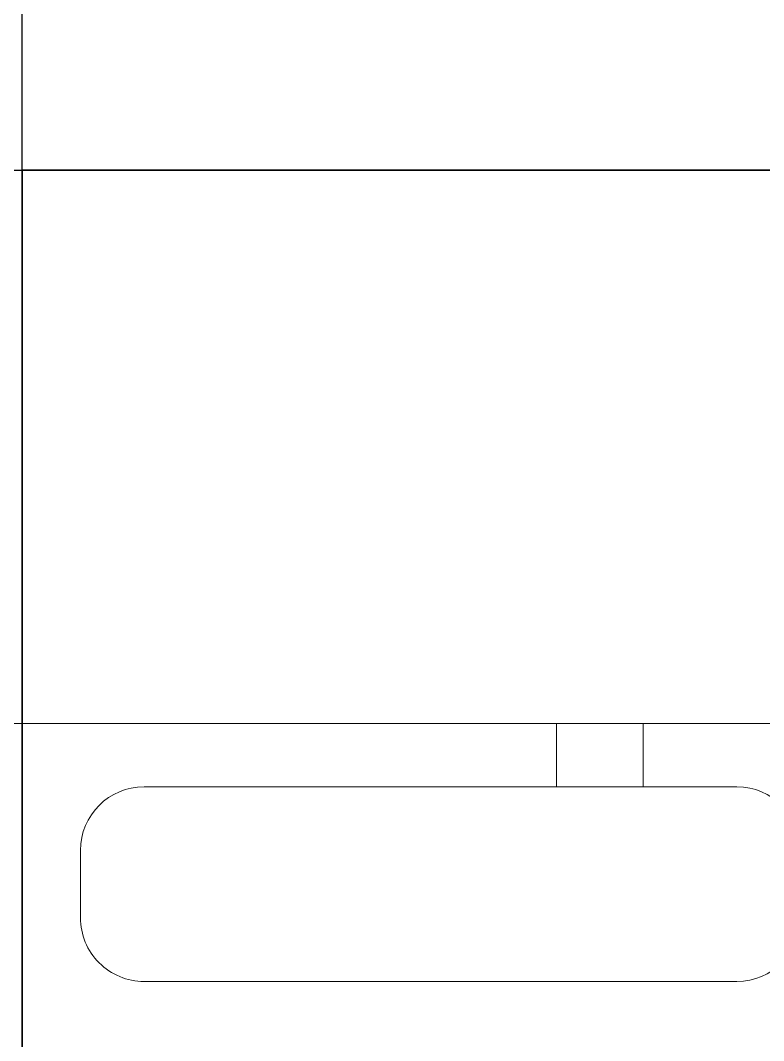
# Model space of a CAD drawing. Header units: inches. Extents: x -12418 to 57169, y -29325 to 19878.
# Drawn here: x 5999.4 to 6228.4, y -9268.3 to -8953.8 of the extents above; entities that cross this region are included whole.
import ezdxf
from ezdxf.enums import TextEntityAlignment as Align

# ---------------------------------------------------------------- set-up
doc = ezdxf.new("R2010")
doc.units = ezdxf.units.IN
doc.header["$LTSCALE"] = 25
doc.header["$MEASUREMENT"] = 0
doc.linetypes.add('DASHDOT', pattern=[25.4, 12.7, -6.35, 0, -6.35])
doc.layers.get('0').update_dxf_attribs({"color": 8})
doc.layers.add('00-Ground Floor$0$False Ceiling', color=251, linetype='Continuous')
for name, color, linetype, lineweight in [('00-Ground Floor$0$LOADING', 253, 'Continuous', 5), ('00-Ground Floor$0$NEW Wall', 166, 'Continuous', 5), ('E-LITE-CIRC-NUMB', 6, 'Continuous', 25), ('E-LITE-CLNG', 150, 'Continuous', 35), ('E-LITE-CLNG-CNDT', 6, 'DASHDOT', 35), ('E-LITE-CTRL', 6, 'Continuous', 25), ('E-LITE-IDEN', 6, 'Continuous', 25)]:
    doc.layers.add(name, color=color, linetype=linetype, lineweight=lineweight)
doc.styles.add('DC_Simplex', font='SIMPLEX.shx', dxfattribs={"width": 0.7})

# ---------------------------------------------------------------- blocks, each defined once
blk = doc.blocks.new('*X462')
at = {"color": 0}
for p, q in [((5, 3), (5, 3)), ((5, 3), (5, 3)), ((5, 3), (5, 3)), ((5, 3), (5, 3)), ((5, 3), (5, 3)), ((5, 3), (5, 3)), ((5, 3), (5, 3)), ((5, 3), (5, 3)), ((5, 3), (5, 3)), ((5, 3), (5, 3)), ((5, 3), (5, 3)), ((5, 3), (5, 3)), ((5, 3), (5, 3)), ((5, 3), (5, 3)), ((5, 3), (5, 3)), ((5, 3), (5, 3)), ((5, 3), (5, 3)), ((5, 3), (5, 3)), ((5, 3), (5, 3)), ((5, 3), (5, 3)), ((5, 3), (5, 3)), ((5, 3), (5, 3)), ((5, 3), (5, 3)), ((5, 3), (5, 3)), ((5, 3), (5, 3)), ((5, 3), (5, 3)), ((5, 3), (5, 3)), ((5, 3), (5, 3)), ((5, 3), (5, 3)), ((5, 3), (5, 3)), ((5, 3), (5, 3)), ((5, 3), (5, 3)), ((5, 3), (5, 3)), ((5, 3), (5, 3)), ((5, 3), (5, 3)), ((5, 3), (5, 3)), ((5, 3), (5, 3)), ((5, 3), (5, 3)), ((5, 3), (5, 3)), ((5, 3), (5, 3)), ((5, 3), (5, 3)), ((5, 3), (5, 3)), ((5, 3), (5, 3)), ((5, 3), (5, 3)), ((5, 3), (5, 3)), ((5, 3), (5, 3)), ((5, 3), (5, 3)), ((5, 3), (5, 3)), ((5, 3), (5, 3)), ((5, 3), (5, 3)), ((5, 3), (5, 3)), ((5, 3), (5, 3)), ((5, 3), (5, 3)), ((5, 3), (5, 3)), ((5, 3), (5, 3)), ((5, 3), (5, 3)), ((5, 3), (5, 3)), ((5, 3), (5, 3)), ((5, 3), (5, 3)), ((5, 3), (5, 3)), ((5, 3), (5, 3)), ((5, 3), (5, 3)), ((5, 3), (5, 3)), ((5, 3), (5, 3)), ((5, 3), (5, 3)), ((5, 3), (5, 3)), ((6, 3), (5, 3)), ((5, 3), (5, 3)), ((6, 3), (5, 3)), ((5, 3), (5, 3)), ((6, 3), (5, 3)), ((5, 3), (5, 3)), ((6, 3), (5, 3)), ((5, 3), (5, 3)), ((5, 3), (5, 3)), ((5, 3), (5, 3)), ((5, 3), (5, 3)), ((5, 3), (5, 3)), ((5, 3), (5, 3)), ((5, 3), (5, 3)), ((5, 3), (5, 3)), ((5, 3), (5, 3)), ((5, 3), (5, 3)), ((5, 3), (5, 3)), ((5, 3), (5, 3)), ((5, 3), (5, 3)), ((5, 3), (5, 3)), ((5, 3), (5, 3)), ((5, 3), (5, 3)), ((5, 3), (5, 3)), ((5, 3), (5, 3)), ((5, 3), (5, 3)), ((5, 3), (5, 3)), ((5, 3), (5, 3)), ((5, 3), (5, 3)), ((5, 3), (5, 3)), ((6, 3), (6, 3)), ((6, 3), (6, 3)), ((6, 3), (6, 3)), ((6, 3), (6, 3)), ((6, 3), (6, 3)), ((6, 3), (6, 3)), ((6, 3), (6, 3)), ((6, 3), (6, 3)), ((6, 3), (6, 3)), ((6, 3), (6, 3)), ((6, 3), (6, 3)), ((6, 3), (6, 3)), ((6, 3), (6, 3)), ((6, 3), (6, 3)), ((6, 3), (6, 3)), ((6, 3), (6, 3)), ((6, 3), (6, 3)), ((6, 3), (6, 3)), ((6, 3), (6, 3)), ((6, 3), (6, 3)), ((6, 3), (6, 3)), ((6, 3), (6, 3)), ((6, 3), (6, 3)), ((6, 3), (6, 3)), ((6, 3), (6, 3)), ((6, 3), (6, 3)), ((6, 3), (6, 3)), ((6, 3), (6, 3)), ((6, 3), (6, 3)), ((6, 3), (6, 3)), ((6, 3), (6, 3)), ((6, 3), (6, 3)), ((6, 3), (6, 3)), ((6, 3), (6, 3)), ((6, 3), (6, 3)), ((6, 3), (6, 3)), ((6, 3), (6, 3)), ((6, 3), (6, 3)), ((6, 3), (6, 3)), ((6, 3), (6, 3)), ((6, 3), (6, 3)), ((6, 3), (6, 3)), ((6, 3), (6, 3)), ((6, 3), (6, 3)), ((6, 3), (6, 3)), ((6, 3), (6, 3)), ((6, 3), (6, 3)), ((6, 3), (6, 3)), ((6, 3), (6, 3)), ((6, 3), (6, 3)), ((6, 3), (6, 3)), ((6, 3), (6, 3)), ((6, 3), (6, 3)), ((6, 3), (6, 3)), ((6, 3), (6, 3)), ((6, 3), (6, 3)), ((6, 3), (6, 3)), ((6, 3), (6, 3)), ((6, 3), (6, 3)), ((6, 3), (6, 3)), ((6, 3), (6, 3)), ((6, 3), (6, 3)), ((6, 3), (6, 3)), ((6, 3), (6, 3)), ((6, 3), (6, 3)), ((6, 3), (6, 3)), ((6, 3), (6, 3)), ((6, 3), (6, 3)), ((6, 3), (6, 3)), ((6, 3), (6, 3)), ((6, 3), (6, 3)), ((6, 3), (6, 3)), ((6, 3), (6, 3)), ((6, 3), (6, 3)), ((6, 3), (6, 3)), ((6, 3), (6, 3)), ((6, 3), (6, 3)), ((6, 3), (6, 3)), ((6, 3), (6, 3)), ((6, 3), (6, 3)), ((6, 3), (6, 3)), ((6, 3), (6, 3)), ((6, 3), (6, 3)), ((6, 3), (6, 3)), ((6, 3), (6, 3)), ((6, 3), (6, 3)), ((6, 3), (6, 3)), ((6, 3), (6, 3)), ((6, 3), (6, 3)), ((6, 3), (6, 3)), ((6, 3), (6, 3)), ((6, 3), (6, 3)), ((6, 3), (6, 3)), ((6, 3), (6, 3)), ((6, 3), (6, 3)), ((6, 3), (6, 3)), ((6, 3), (6, 3)), ((6, 3), (6, 3)), ((6, 3), (6, 3)), ((6, 3), (6, 3)), ((6, 3), (6, 3)), ((6, 3), (6, 3)), ((6, 3), (6, 3)), ((6, 3), (6, 3)), ((6, 3), (6, 3)), ((6, 3), (6, 3)), ((6, 3), (6, 3)), ((6, 3), (6, 3)), ((6, 3), (6, 3)), ((6, 3), (6, 3)), ((6, 3), (6, 3)), ((6, 3), (6, 3)), ((6, 3), (6, 3)), ((6, 3), (6, 3)), ((6, 3), (6, 3)), ((6, 3), (6, 3)), ((6, 3), (6, 3)), ((6, 3), (6, 3)), ((6, 3), (6, 3)), ((6, 3), (6, 3)), ((6, 3), (6, 3)), ((6, 3), (6, 3)), ((6, 3), (6, 3)), ((6, 3), (6, 3)), ((6, 3), (6, 3)), ((6, 3), (6, 3)), ((6, 3), (6, 3)), ((6, 3), (6, 3)), ((6, 3), (6, 3)), ((6, 3), (6, 3)), ((6, 3), (6, 3)), ((6, 3), (6, 3)), ((6, 3), (6, 3)), ((6, 3), (6, 3)), ((6, 3), (6, 3)), ((6, 3), (6, 3)), ((6, 3), (6, 3)), ((6, 3), (6, 3)), ((6, 3), (6, 3)), ((6, 3), (6, 3)), ((6, 3), (6, 3)), ((6, 3), (6, 3)), ((6, 3), (6, 3)), ((6, 3), (6, 3)), ((6, 3), (6, 3)), ((6, 3), (6, 3)), ((6, 3), (6, 3)), ((6, 3), (6, 3)), ((6, 3), (6, 3)), ((6, 3), (6, 3)), ((6, 3), (6, 3)), ((6, 3), (6, 3)), ((6, 3), (6, 3)), ((6, 3), (6, 3)), ((6, 3), (6, 3)), ((6, 3), (6, 3)), ((6, 3), (6, 3)), ((6, 3), (6, 3)), ((6, 3), (6, 3)), ((6, 3), (6, 3)), ((6, 3), (6, 3)), ((6, 3), (6, 3)), ((6, 3), (6, 3)), ((6, 3), (6, 3)), ((6, 3), (6, 3)), ((6, 3), (6, 3)), ((6, 3), (6, 3)), ((6, 3), (6, 3)), ((6, 3), (6, 3)), ((6, 3), (6, 3)), ((6, 3), (6, 3)), ((6, 3), (6, 3)), ((6, 3), (6, 3)), ((6, 3), (6, 3)), ((6, 3), (6, 3)), ((6, 3), (6, 3)), ((6, 3), (6, 3)), ((6, 3), (6, 3)), ((6, 3), (6, 3)), ((6, 3), (6, 3)), ((6, 3), (6, 3)), ((6, 3), (6, 3)), ((6, 3), (6, 3)), ((6, 3), (6, 3)), ((6, 3), (6, 3)), ((6, 3), (6, 3)), ((6, 3), (6, 3)), ((6, 3), (6, 3)), ((6, 3), (6, 3)), ((6, 3), (6, 3)), ((6, 3), (6, 3)), ((6, 3), (6, 3)), ((6, 3), (6, 3)), ((6, 3), (6, 3)), ((6, 3), (6, 3)), ((6, 3), (6, 3)), ((6, 3), (6, 3)), ((6, 3), (6, 3)), ((6, 3), (6, 3)), ((6, 3), (6, 3)), ((6, 3), (6, 3)), ((6, 3), (6, 3)), ((6, 3), (6, 3)), ((6, 3), (6, 3)), ((6, 3), (5, 3)), ((6, 3), (5, 3)), ((6, 3), (5, 3)), ((6, 3), (5, 3)), ((6, 3), (5, 3)), ((6, 3), (6, 3)), ((6, 3), (6, 3)), ((6, 3), (6, 3)), ((6, 3), (6, 3)), ((6, 3), (6, 3)), ((6, 3), (6, 3)), ((6, 3), (6, 3)), ((6, 3), (6, 3)), ((6, 3), (6, 3)), ((6, 3), (6, 3)), ((6, 3), (6, 3)), ((6, 3), (6, 3)), ((6, 3), (6, 3)), ((6, 3), (6, 3)), ((6, 3), (6, 3)), ((6, 3), (6, 3)), ((6, 3), (6, 3)), ((6, 3), (6, 3)), ((6, 3), (6, 3)), ((6, 3), (6, 3)), ((6, 3), (6, 3)), ((6, 3), (6, 3)), ((6, 3), (6, 3)), ((6, 3), (6, 3)), ((6, 3), (6, 3)), ((6, 3), (6, 3)), ((6, 3), (6, 3)), ((6, 3), (6, 3)), ((6, 3), (6, 3)), ((6, 3), (6, 3)), ((6, 3), (6, 3)), ((6, 3), (6, 3)), ((6, 3), (6, 3)), ((6, 3), (6, 3)), ((6, 3), (6, 3)), ((6, 3), (6, 3)), ((6, 3), (6, 3)), ((6, 3), (6, 3)), ((6, 3), (6, 3)), ((6, 3), (6, 3)), ((6, 3), (6, 3)), ((6, 3), (6, 3)), ((6, 3), (6, 3)), ((6, 3), (6, 3)), ((6, 3), (6, 3)), ((6, 3), (6, 3)), ((6, 3), (6, 3)), ((6, 3), (6, 3)), ((6, 3), (6, 3)), ((6, 3), (6, 3)), ((6, 3), (6, 3)), ((6, 3), (6, 3)), ((6, 3), (6, 3)), ((6, 3), (6, 3)), ((6, 3), (6, 3)), ((6, 3), (6, 3)), ((6, 3), (6, 3)), ((6, 3), (6, 3)), ((6, 3), (6, 3)), ((6, 3), (6, 3)), ((6, 3), (6, 3)), ((6, 3), (6, 3)), ((6, 3), (6, 3)), ((6, 3), (6, 3)), ((6, 3), (6, 3)), ((6, 3), (6, 3)), ((6, 3), (6, 3)), ((6, 3), (6, 3)), ((6, 3), (6, 3)), ((6, 3), (6, 3)), ((6, 3), (6, 3)), ((6, 3), (6, 3)), ((6, 3), (6, 3)), ((6, 3), (6, 3)), ((6, 3), (6, 3)), ((6, 3), (6, 3)), ((6, 3), (6, 3)), ((6, 3), (6, 3)), ((6, 3), (6, 3)), ((6, 3), (6, 3)), ((6, 3), (6, 3)), ((6, 3), (6, 3)), ((6, 3), (6, 3)), ((6, 3), (6, 3)), ((6, 3), (6, 3)), ((6, 3), (6, 3)), ((6, 3), (6, 3)), ((6, 3), (6, 3)), ((6, 3), (6, 3)), ((6, 3), (6, 3)), ((6, 3), (6, 3)), ((6, 3), (6, 3)), ((6, 3), (6, 3)), ((6, 3), (6, 3)), ((6, 3), (6, 3)), ((6, 3), (6, 3)), ((6, 3), (6, 3)), ((6, 3), (6, 3)), ((6, 3), (6, 3)), ((6, 3), (6, 3)), ((6, 3), (6, 3)), ((6, 3), (6, 3)), ((6, 3), (6, 3)), ((6, 3), (6, 3)), ((6, 3), (6, 3)), ((6, 3), (6, 3)), ((6, 3), (6, 3)), ((6, 3), (6, 3)), ((6, 3), (6, 3)), ((6, 3), (6, 3)), ((6, 3), (6, 3)), ((6, 3), (6, 3)), ((6, 3), (6, 3)), ((6, 3), (6, 3)), ((6, 3), (6, 3)), ((6, 3), (6, 3)), ((6, 3), (6, 3)), ((6, 3), (6, 3)), ((6, 3), (6, 3)), ((6, 3), (6, 3)), ((6, 3), (6, 3)), ((6, 3), (6, 3)), ((6, 3), (6, 3)), ((6, 3), (6, 3)), ((6, 3), (6, 3)), ((6, 3), (6, 3)), ((6, 3), (6, 3)), ((6, 3), (6, 3)), ((6, 3), (6, 3)), ((6, 3), (6, 3)), ((6, 3), (6, 3)), ((6, 3), (6, 3)), ((6, 3), (6, 3)), ((6, 3), (6, 3)), ((6, 3), (6, 3)), ((6, 3), (6, 3)), ((6, 3), (6, 3)), ((6, 3), (6, 3)), ((6, 3), (6, 3)), ((6, 3), (6, 3)), ((6, 3), (6, 3)), ((6, 3), (6, 3)), ((6, 3), (6, 3)), ((6, 3), (6, 3)), ((6, 3), (6, 3)), ((6, 3), (6, 3)), ((6, 3), (6, 3)), ((6, 3), (6, 3)), ((6, 3), (6, 3)), ((6, 3), (6, 3)), ((6, 3), (6, 3)), ((6, 3), (6, 3)), ((6, 3), (6, 3)), ((6, 3), (6, 3)), ((6, 3), (6, 3)), ((6, 3), (6, 3)), ((6, 3), (6, 3)), ((6, 3), (6, 3)), ((6, 3), (6, 3)), ((6, 3), (6, 3)), ((6, 3), (6, 3)), ((6, 3), (6, 3)), ((6, 3), (6, 3)), ((6, 3), (6, 3)), ((6, 3), (6, 3)), ((6, 3), (6, 3)), ((6, 3), (6, 3)), ((6, 3), (6, 3)), ((6, 3), (6, 3)), ((6, 3), (6, 3)), ((6, 3), (6, 3)), ((6, 3), (6, 3)), ((6, 3), (6, 3)), ((6, 3), (6, 3)), ((6, 3), (6, 3)), ((6, 3), (6, 3)), ((6, 3), (6, 3)), ((6, 3), (6, 3)), ((6, 3), (6, 3)), ((6, 3), (6, 3)), ((6, 3), (6, 3)), ((6, 3), (6, 3)), ((6, 3), (6, 3)), ((6, 3), (6, 3)), ((6, 3), (6, 3)), ((6, 3), (6, 3)), ((6, 3), (6, 3)), ((6, 3), (6, 3)), ((6, 3), (6, 3)), ((6, 3), (6, 3)), ((6, 3), (6, 3)), ((6, 3), (6, 3)), ((6, 3), (6, 3)), ((6, 3), (6, 3)), ((6, 3), (6, 3)), ((6, 3), (6, 3)), ((6, 3), (6, 3)), ((6, 3), (6, 3)), ((6, 3), (6, 3)), ((6, 3), (6, 3)), ((6, 3), (6, 3)), ((6, 3), (6, 3)), ((6, 3), (6, 3)), ((6, 3), (6, 3)), ((6, 3), (6, 3)), ((6, 3), (6, 3)), ((6, 3), (6, 3)), ((6, 3), (6, 3)), ((6, 3), (6, 3)), ((6, 3), (6, 3)), ((6, 3), (6, 3)), ((6, 3), (6, 3)), ((6, 3), (6, 3)), ((6, 3), (6, 3)), ((6, 3), (6, 3)), ((6, 3), (6, 3)), ((6, 3), (6, 3)), ((6, 3), (6, 3)), ((6, 3), (6, 3)), ((6, 3), (6, 3)), ((6, 3), (6, 3)), ((6, 3), (6, 3)), ((6, 3), (6, 3)), ((6, 3), (6, 3)), ((6, 3), (6, 3)), ((6, 3), (6, 3)), ((6, 3), (6, 3)), ((6, 3), (6, 3)), ((6, 3), (6, 3)), ((6, 3), (6, 3)), ((6, 3), (6, 3)), ((6, 3), (6, 3)), ((6, 3), (6, 3)), ((6, 3), (6, 3)), ((6, 3), (6, 3)), ((6, 3), (6, 3)), ((6, 3), (6, 3)), ((6, 3), (6, 3)), ((6, 3), (6, 3)), ((6, 3), (6, 3)), ((6, 3), (6, 3)), ((6, 3), (6, 3)), ((6, 3), (6, 3)), ((6, 3), (6, 3)), ((6, 3), (6, 3)), ((6, 3), (6, 3)), ((6, 3), (6, 3)), ((6, 3), (6, 3)), ((6, 3), (6, 3)), ((6, 3), (6, 3)), ((6, 3), (6, 3)), ((6, 3), (6, 3)), ((6, 3), (6, 3)), ((6, 3), (6, 3)), ((6, 3), (6, 3)), ((6, 3), (6, 3)), ((6, 3), (6, 3)), ((6, 3), (6, 3)), ((6, 3), (6, 3)), ((6, 3), (6, 3)), ((6, 3), (6, 3)), ((6, 3), (6, 3)), ((6, 3), (6, 3)), ((6, 3), (6, 3)), ((6, 3), (6, 3)), ((6, 3), (6, 3)), ((6, 3), (6, 3)), ((6, 3), (6, 3)), ((6, 3), (6, 3)), ((6, 3), (6, 3)), ((6, 3), (6, 3)), ((6, 3), (6, 3)), ((6, 3), (6, 3)), ((6, 3), (6, 3)), ((6, 3), (6, 3)), ((6, 3), (6, 3)), ((6, 3), (6, 3)), ((6, 3), (6, 3)), ((6, 3), (6, 3)), ((6, 3), (6, 3)), ((6, 3), (6, 3)), ((6, 3), (6, 3)), ((6, 3), (6, 3)), ((6, 3), (6, 3)), ((6, 3), (6, 3)), ((6, 3), (6, 3)), ((6, 3), (6, 3)), ((6, 3), (6, 3)), ((6, 3), (6, 3)), ((6, 3), (6, 3)), ((6, 3), (6, 3)), ((6, 3), (6, 3)), ((6, 3), (6, 3)), ((6, 3), (6, 3)), ((6, 3), (6, 3)), ((6, 3), (6, 3)), ((6, 3), (6, 3)), ((6, 3), (6, 3)), ((6, 3), (6, 3)), ((6, 3), (6, 3)), ((6, 3), (6, 3)), ((6, 3), (6, 3)), ((6, 3), (6, 3)), ((6, 3), (6, 3)), ((6, 3), (6, 3)), ((6, 3), (6, 3)), ((6, 3), (6, 3)), ((6, 3), (6, 3)), ((6, 3), (6, 3)), ((6, 3), (6, 3)), ((6, 3), (6, 3)), ((6, 3), (6, 3)), ((6, 3), (6, 3)), ((6, 3), (6, 3)), ((6, 3), (6, 3)), ((6, 3), (6, 3)), ((6, 3), (6, 3))]:
    blk.add_line(p, q, dxfattribs=at)
blk = doc.blocks.new('*X463')
at = {"color": 0}
for p, q in [((13, 1), (13, 1)), ((13, 1), (13, 1)), ((13, 1), (13, 1)), ((13, 1), (13, 1)), ((13, 1), (13, 1)), ((13, 1), (13, 1)), ((13, 1), (13, 1)), ((13, 1), (13, 1)), ((13, 1), (13, 1)), ((13, 1), (13, 1)), ((13, 1), (13, 1)), ((13, 1), (13, 1)), ((13, 1), (13, 1)), ((13, 1), (13, 1)), ((13, 1), (13, 1)), ((13, 1), (14, 1)), ((13, 1), (14, 1)), ((13, 1), (14, 1)), ((13, 1), (13, 1)), ((13, 1), (13, 1)), ((13, 1), (13, 1)), ((13, 1), (13, 1)), ((13, 1), (13, 1)), ((13, 1), (13, 1)), ((13, 1), (13, 1)), ((13, 1), (13, 1)), ((13, 1), (13, 1)), ((13, 1), (13, 1)), ((13, 1), (13, 1)), ((13, 1), (13, 1)), ((13, 1), (13, 1)), ((13, 1), (13, 1)), ((13, 1), (13, 1)), ((13, 1), (13, 1)), ((13, 1), (13, 1)), ((13, 1), (13, 1)), ((13, 1), (13, 1)), ((13, 1), (13, 1)), ((13, 1), (13, 1)), ((13, 1), (13, 1)), ((13, 1), (13, 1)), ((13, 1), (13, 1)), ((13, 1), (13, 1)), ((13, 1), (13, 1)), ((13, 1), (13, 1)), ((13, 1), (13, 1)), ((13, 1), (13, 1)), ((13, 1), (13, 1)), ((13, 1), (13, 1)), ((13, 1), (13, 1)), ((13, 1), (13, 1)), ((13, 1), (13, 1)), ((13, 1), (13, 1)), ((13, 1), (13, 1)), ((13, 1), (13, 1)), ((13, 1), (13, 1)), ((13, 1), (13, 1)), ((13, 1), (13, 1)), ((13, 1), (13, 1)), ((13, 1), (13, 1)), ((13, 1), (13, 1)), ((13, 1), (13, 1)), ((13, 1), (13, 1)), ((13, 1), (13, 1)), ((13, 1), (13, 1)), ((13, 1), (13, 1)), ((13, 1), (13, 1)), ((13, 1), (13, 1)), ((13, 1), (13, 1)), ((13, 1), (13, 1)), ((13, 1), (13, 1)), ((13, 1), (13, 1)), ((13, 1), (13, 1)), ((13, 1), (13, 1)), ((13, 1), (13, 1)), ((13, 1), (13, 1)), ((13, 1), (13, 1)), ((13, 1), (13, 1)), ((13, 1), (13, 1)), ((13, 1), (13, 1)), ((13, 1), (13, 1)), ((13, 1), (13, 1)), ((13, 1), (13, 1)), ((13, 1), (13, 1)), ((13, 1), (13, 1)), ((13, 1), (13, 1)), ((13, 1), (13, 1)), ((13, 1), (13, 1)), ((13, 1), (13, 1)), ((13, 1), (13, 1)), ((13, 1), (13, 1)), ((13, 1), (13, 1)), ((13, 1), (13, 1)), ((13, 1), (13, 1)), ((13, 1), (13, 1)), ((13, 1), (13, 1)), ((13, 1), (13, 1)), ((13, 1), (13, 1)), ((13, 1), (13, 1)), ((13, 1), (13, 1)), ((13, 1), (13, 1)), ((13, 1), (13, 1)), ((13, 1), (13, 1)), ((13, 1), (13, 1)), ((13, 1), (13, 1)), ((13, 1), (13, 1)), ((13, 1), (13, 1)), ((13, 1), (13, 1)), ((13, 1), (13, 1)), ((13, 1), (13, 1)), ((13, 1), (13, 1)), ((13, 1), (13, 1)), ((13, 1), (13, 1)), ((13, 1), (13, 1)), ((13, 1), (13, 1)), ((13, 1), (13, 1)), ((13, 1), (13, 1)), ((13, 1), (13, 1)), ((13, 1), (13, 1)), ((13, 1), (13, 1)), ((13, 1), (13, 1)), ((13, 1), (13, 1)), ((13, 1), (13, 1)), ((13, 1), (14, 1)), ((13, 0), (13, 0)), ((13, 0), (13, 0)), ((13, 0), (13, 0)), ((13, 0), (13, 0)), ((13, 0), (13, 0)), ((13, 0), (13, 0)), ((13, 0), (13, 0)), ((13, 0), (13, 0)), ((13, 0), (13, 0)), ((13, 0), (13, 0)), ((13, 0), (13, 0)), ((13, 0), (13, 0)), ((13, 0), (13, 0)), ((13, 0), (13, 0)), ((13, 0), (13, 0)), ((13, 0), (13, 0)), ((13, 0), (13, 0)), ((13, 0), (13, 0)), ((13, 0), (13, 0)), ((13, 0), (13, 0)), ((13, 0), (13, 0)), ((13, 0), (13, 0)), ((13, 0), (13, 0)), ((13, 0), (13, 0)), ((13, 0), (13, 0)), ((13, 0), (13, 0)), ((13, 0), (13, 0)), ((13, 0), (13, 0)), ((13, 0), (13, 0)), ((13, 0), (13, 0)), ((13, 0), (13, 0)), ((13, 0), (13, 0)), ((13, 0), (13, 0)), ((13, 0), (13, 0)), ((13, 0), (13, 0)), ((13, 0), (13, 0)), ((13, 0), (13, 0)), ((13, 0), (13, 0)), ((13, 0), (13, 0)), ((13, 0), (13, 0)), ((13, 0), (13, 0)), ((13, 0), (13, 0)), ((13, 0), (13, 0)), ((13, 0), (13, 0)), ((13, 0), (13, 0)), ((13, 0), (13, 0)), ((13, 0), (13, 0)), ((13, 0), (13, 0)), ((13, 0), (14, 0)), ((13, 0), (14, 0)), ((13, 0), (13, 0)), ((13, 0), (14, 0)), ((14, 1), (14, 1)), ((14, 1), (14, 1)), ((14, 1), (14, 1)), ((14, 1), (14, 1)), ((14, 1), (14, 1)), ((14, 1), (14, 1)), ((14, 1), (14, 1)), ((14, 1), (14, 1)), ((14, 1), (14, 1)), ((14, 1), (14, 1)), ((14, 1), (14, 1)), ((14, 1), (14, 1)), ((14, 1), (14, 1)), ((14, 1), (14, 1)), ((14, 1), (14, 1)), ((14, 1), (14, 1)), ((14, 1), (14, 1)), ((14, 1), (14, 1)), ((14, 1), (14, 1)), ((14, 1), (14, 1)), ((14, 1), (14, 1)), ((14, 1), (14, 1)), ((14, 1), (14, 1)), ((14, 1), (14, 1)), ((14, 1), (14, 1)), ((14, 1), (14, 1)), ((14, 1), (14, 1)), ((14, 1), (14, 1)), ((14, 1), (14, 1)), ((14, 1), (14, 1)), ((14, 1), (14, 1)), ((14, 1), (14, 1)), ((14, 1), (14, 1)), ((14, 1), (14, 1)), ((14, 1), (14, 1)), ((14, 1), (14, 1)), ((14, 1), (14, 1)), ((14, 1), (14, 1)), ((14, 1), (14, 1)), ((14, 1), (14, 1)), ((14, 1), (14, 1)), ((14, 1), (14, 1)), ((14, 1), (14, 1)), ((14, 1), (14, 1)), ((14, 1), (14, 1)), ((14, 1), (14, 1)), ((14, 1), (14, 1)), ((14, 1), (14, 1)), ((14, 1), (14, 1)), ((14, 1), (14, 1)), ((14, 1), (14, 1)), ((14, 1), (14, 1)), ((14, 1), (14, 1)), ((14, 1), (14, 1)), ((14, 1), (14, 1)), ((14, 1), (14, 1)), ((14, 1), (14, 1)), ((14, 1), (14, 1)), ((14, 1), (14, 1)), ((14, 1), (14, 1)), ((14, 1), (14, 1)), ((14, 1), (14, 1)), ((14, 1), (14, 1)), ((14, 1), (14, 1)), ((14, 1), (14, 1)), ((14, 1), (14, 1)), ((14, 1), (14, 1)), ((14, 1), (14, 1)), ((14, 1), (14, 1)), ((14, 1), (14, 1)), ((14, 1), (14, 1)), ((14, 1), (14, 1)), ((14, 1), (14, 1)), ((14, 1), (14, 1)), ((14, 1), (14, 1)), ((14, 1), (14, 1)), ((14, 1), (14, 1)), ((14, 1), (14, 1)), ((14, 1), (14, 1)), ((14, 1), (14, 1)), ((14, 1), (14, 1)), ((14, 1), (14, 1)), ((14, 1), (14, 1)), ((14, 1), (14, 1)), ((14, 1), (14, 1)), ((14, 1), (14, 1)), ((14, 1), (14, 1)), ((14, 1), (14, 1)), ((14, 1), (14, 1)), ((14, 1), (14, 1)), ((14, 1), (14, 1)), ((14, 1), (14, 1)), ((14, 1), (14, 1)), ((14, 1), (14, 1)), ((14, 0), (14, 0)), ((14, 0), (14, 0)), ((14, 0), (14, 0)), ((14, 0), (14, 0)), ((14, 0), (14, 0)), ((14, 0), (14, 0)), ((14, 0), (14, 0)), ((14, 0), (14, 0)), ((14, 0), (14, 0)), ((14, 0), (14, 0)), ((14, 0), (14, 0)), ((14, 0), (14, 0)), ((14, 0), (14, 0)), ((14, 0), (14, 0)), ((14, 0), (14, 0)), ((14, 0), (14, 0)), ((14, 0), (14, 0)), ((14, 0), (14, 0)), ((14, 0), (14, 0)), ((14, 0), (14, 0)), ((14, 0), (14, 0)), ((14, 0), (14, 0)), ((14, 0), (14, 0)), ((14, 0), (14, 0)), ((14, 0), (14, 0)), ((14, 0), (14, 0)), ((14, 0), (14, 0)), ((14, 0), (14, 0)), ((14, 0), (14, 0)), ((14, 0), (14, 0)), ((14, 0), (14, 0)), ((14, 0), (14, 0)), ((14, 0), (14, 0)), ((14, 0), (14, 0)), ((14, 0), (14, 0)), ((14, 0), (14, 0)), ((14, 0), (14, 0)), ((14, 0), (14, 0)), ((14, 0), (14, 0)), ((14, 0), (14, 0)), ((14, 0), (14, 0)), ((14, 0), (14, 0)), ((14, 0), (14, 0)), ((14, 0), (14, 0)), ((14, 0), (14, 0)), ((14, 0), (14, 0)), ((14, 0), (14, 0)), ((14, 0), (14, 0)), ((13, 0), (13, 0)), ((13, 0), (14, 0)), ((13, 0), (13, 0)), ((13, 0), (14, 0)), ((13, 0), (13, 0)), ((13, 0), (14, 0)), ((13, 0), (13, 0)), ((13, 0), (13, 0)), ((13, 0), (13, 0)), ((13, 0), (13, 0)), ((13, 0), (14, 0)), ((13, 0), (13, 0)), ((13, 0), (14, 0)), ((13, 0), (13, 0)), ((13, 0), (14, 0)), ((13, 0), (13, 0)), ((13, 0), (14, 0)), ((13, 0), (13, 0)), ((13, 0), (14, 0)), ((13, 0), (13, 0)), ((13, 0), (14, 0)), ((13, 0), (13, 0)), ((13, 0), (14, 0)), ((13, 0), (13, 0)), ((13, 0), (13, 0)), ((13, 0), (13, 0)), ((13, 0), (14, 0)), ((13, 0), (13, 0)), ((13, 0), (14, 0)), ((13, 0), (13, 0)), ((13, 0), (14, 0)), ((13, 0), (13, 0)), ((13, 0), (14, 0)), ((13, 0), (13, 0)), ((13, 0), (13, 0)), ((13, 0), (13, 0)), ((13, 0), (13, 0)), ((13, 0), (13, 0)), ((13, 0), (13, 0)), ((13, 0), (13, 0)), ((13, 0), (13, 0)), ((13, 0), (13, 0)), ((13, 0), (13, 0)), ((13, 0), (13, 0)), ((13, 0), (13, 0)), ((13, 0), (13, 0)), ((13, 0), (13, 0)), ((13, 0), (13, 0)), ((13, 0), (13, 0)), ((13, 0), (13, 0)), ((13, 0), (13, 0)), ((13, 0), (13, 0)), ((13, 0), (13, 0)), ((13, 0), (13, 0)), ((13, 0), (13, 0)), ((13, 0), (13, 0)), ((13, 0), (13, 0)), ((13, 0), (13, 0)), ((13, 0), (13, 0)), ((13, 0), (13, 0)), ((13, 0), (13, 0)), ((13, 0), (13, 0)), ((13, 0), (13, 0)), ((13, 0), (13, 0)), ((13, -1), (13, -1)), ((13, -1), (13, -1)), ((13, -1), (13, -1)), ((13, -1), (13, -1)), ((13, -1), (13, -1)), ((13, -1), (14, -1)), ((13, -1), (13, -1)), ((14, 0), (14, 0)), ((14, 0), (14, 0)), ((14, 0), (14, 0)), ((14, 0), (14, 0)), ((14, 0), (14, 0)), ((14, 0), (14, 0)), ((14, 0), (14, 0)), ((14, 0), (14, 0)), ((14, 0), (14, 0)), ((14, 0), (14, 0)), ((14, 0), (14, 0)), ((14, 0), (14, 0)), ((14, 0), (14, 0)), ((14, 0), (14, 0)), ((14, 0), (14, 0)), ((13, 0), (14, 0)), ((14, 0), (14, 0)), ((14, 0), (14, 0)), ((14, 0), (14, 0)), ((14, 0), (14, 0)), ((14, 0), (14, 0)), ((14, 0), (14, 0)), ((14, 0), (14, 0)), ((14, 0), (14, 0)), ((14, 0), (14, 0)), ((14, 0), (14, 0)), ((14, 0), (14, 0)), ((14, 0), (14, 0)), ((14, 0), (14, 0)), ((14, 0), (14, 0)), ((14, 0), (14, 0)), ((14, 0), (14, 0)), ((14, 0), (14, 0)), ((14, 0), (14, 0)), ((14, 0), (14, 0)), ((14, 0), (14, 0)), ((14, 0), (14, 0)), ((14, 0), (14, 0)), ((14, 0), (14, 0)), ((14, 0), (14, 0)), ((14, 0), (14, 0)), ((14, 0), (14, 0)), ((14, 0), (14, 0)), ((14, 0), (14, 0)), ((14, 0), (14, 0)), ((14, 0), (14, 0)), ((14, 0), (14, 0)), ((14, 0), (14, 0)), ((14, 0), (14, 0)), ((14, 0), (14, 0)), ((14, -1), (14, -1)), ((14, -1), (14, -1)), ((14, -1), (14, -1)), ((14, -1), (14, -1)), ((14, -1), (14, -1))]:
    blk.add_line(p, q, dxfattribs=at)
blk = doc.blocks.new('00-Ground Floor$0$GF21018-P')
at = {"color": 0}
for p, q in [((0.22049, 0.47563), (0.22049, 0.0675)), ((0.24001, 0.32259), (0.24001, 0.14)), ((0.30001, 0.32259), (0.30001, 0.14)), ((0.22049, 0.29372), (0.24001, 0.29372)), ((0.22049, 0.26708), (0.24001, 0.26708)), ((0.25963, 0.12039), (0.2804, 0.12039))]:
    blk.add_line(p, q, dxfattribs=at)
for points in [[(0.24001, 0.29372), (0.24001, 0.29372), (0.24001, 0.29372), (0.24001, 0.29372), (0.24001, 0.29372), (0.24001, 0.29372), (0.24001, 0.29372), (0.24001, 0.29372), (0.24001, 0.29372), (0.24001, 0.29372), (0.24001, 0.29372), (0.24001, 0.29372), (0.24001, 0.29372), (0.24001, 0.29372), (0.24001, 0.29372), (0.24001, 0.29372), (0.24001, 0.29372), (0.24001, 0.29372), (0.24001, 0.29372), (0.24001, 0.29372), (0.24001, 0.29372), (0.24001, 0.29372), (0.24001, 0.29372), (0.24001, 0.29372), (0.24001, 0.29372), (0.24001, 0.29372), (0.24001, 0.29372), (0.24001, 0.29372), (0.24001, 0.29372), (0.24001, 0.29372), (0.24001, 0.29372), (0.24001, 0.29372), (0.24001, 0.29372), (0.24001, 0.29372), (0.24001, 0.29372), (0.24001, 0.29372), (0.24001, 0.29372), (0.24001, 0.29372), (0.24001, 0.29372), (0.24001, 0.29372), (0.24001, 0.29372), (0.24001, 0.29372), (0.24001, 0.29372), (0.24001, 0.29372), (0.24001, 0.29372), (0.24001, 0.29372), (0.24001, 0.29372), (0.24001, 0.29372), (0.24001, 0.29372), (0.24001, 0.29372), (0.24001, 0.29372), (0.24001, 0.29372), (0.24001, 0.29372), (0.24001, 0.29372), (0.24001, 0.29372), (0.24001, 0.29372), (0.24001, 0.29372), (0.24001, 0.29372), (0.24001, 0.29372), (0.24001, 0.29372), (0.24001, 0.29372), (0.24001, 0.29372), (0.24001, 0.29372), (0.24001, 0.29372), (0.24001, 0.29372), (0.24001, 0.29372), (0.24001, 0.29372), (0.24001, 0.29372), (0.24001, 0.29372), (0.24001, 0.29372), (0.24001, 0.29372), (0.24001, 0.29372), (0.24001, 0.29372), (0.24001, 0.29372), (0.24001, 0.29372), (0.24001, 0.29372), (0.24001, 0.29372), (0.24001, 0.29372), (0.24001, 0.29372), (0.24001, 0.29372), (0.24001, 0.29372), (0.24001, 0.29372), (0.24001, 0.29372), (0.24001, 0.29372), (0.24001, 0.29372), (0.24001, 0.29372), (0.24001, 0.29372), (0.24001, 0.29372), (0.24001, 0.29372), (0.24001, 0.29372), (0.24001, 0.29372), (0.24001, 0.29372), (0.24001, 0.29372), (0.24001, 0.29372), (0.24001, 0.29372), (0.24001, 0.29372), (0.24001, 0.29372), (0.24001, 0.29372), (0.24001, 0.29372), (0.24001, 0.29372), (0.24001, 0.29372), (0.24001, 0.29372), (0.24001, 0.29372), (0.24001, 0.29372), (0.24001, 0.29372), (0.24001, 0.29372), (0.24001, 0.29372), (0.24001, 0.29372), (0.24001, 0.29372), (0.24001, 0.29372), (0.24001, 0.29372), (0.24001, 0.29372), (0.24001, 0.29372), (0.24001, 0.29372), (0.24001, 0.29372), (0.24001, 0.29372), (0.24001, 0.29372), (0.24001, 0.29372), (0.24001, 0.29372), (0.24001, 0.29372), (0.24001, 0.29372), (0.24001, 0.29372), (0.24001, 0.29372), (0.24001, 0.29372), (0.24001, 0.29372), (0.24001, 0.29372), (0.24001, 0.29372), (0.24001, 0.29372), (0.24001, 0.29372), (0.24001, 0.29372), (0.24001, 0.29372), (0.24001, 0.29372), (0.24001, 0.29372), (0.24001, 0.29372), (0.24001, 0.29372), (0.24001, 0.29372), (0.24001, 0.29372), (0.24001, 0.29372), (0.24001, 0.29372), (0.24001, 0.29372), (0.24001, 0.29372), (0.24001, 0.29372), (0.24001, 0.29372), (0.24001, 0.29372), (0.24001, 0.29372), (0.24001, 0.29372), (0.24001, 0.29372), (0.24001, 0.29372), (0.24001, 0.29372), (0.24001, 0.29372), (0.24001, 0.29372), (0.24001, 0.29372), (0.24001, 0.29372), (0.24001, 0.29372), (0.24001, 0.29372), (0.24001, 0.29372), (0.24001, 0.29372), (0.24001, 0.29372), (0.24001, 0.29372), (0.24001, 0.29372), (0.24001, 0.29372), (0.24001, 0.29372), (0.24001, 0.29372), (0.24001, 0.29372), (0.24001, 0.29372), (0.24001, 0.29372), (0.24001, 0.29372), (0.24001, 0.29372), (0.24001, 0.29372), (0.24001, 0.29372), (0.24001, 0.29372), (0.24001, 0.29372), (0.24001, 0.29372), (0.24001, 0.29372), (0.24001, 0.29372), (0.24001, 0.29372), (0.24001, 0.29372), (0.24001, 0.29372), (0.24001, 0.29372), (0.24001, 0.29372), (0.24001, 0.29372), (0.24001, 0.29372), (0.24001, 0.29372), (0.24001, 0.29372), (0.24001, 0.29372), (0.24001, 0.29372), (0.24001, 0.29372), (0.24001, 0.29372), (0.24001, 0.29372), (0.24001, 0.29372), (0.24001, 0.29372), (0.24001, 0.29372), (0.24001, 0.29372), (0.24001, 0.29372), (0.24001, 0.29372), (0.24001, 0.29372), (0.24001, 0.29372), (0.24001, 0.29372), (0.24001, 0.29372), (0.24001, 0.29372), (0.24001, 0.29372), (0.24001, 0.29372), (0.24001, 0.29372), (0.24001, 0.29372), (0.24001, 0.29372), (0.24001, 0.29372), (0.24001, 0.29372), (0.24001, 0.29372), (0.24001, 0.29372), (0.24001, 0.29372), (0.24001, 0.29372), (0.24001, 0.29372), (0.24001, 0.29372), (0.24001, 0.29372), (0.24001, 0.29372), (0.24001, 0.29372), (0.24001, 0.29372), (0.24001, 0.29372), (0.24001, 0.29372), (0.24001, 0.29372), (0.24001, 0.29372), (0.24001, 0.29372), (0.24001, 0.29372), (0.24001, 0.29372), (0.24001, 0.29372), (0.24001, 0.29372), (0.24001, 0.29372), (0.24001, 0.29372), (0.24001, 0.29372), (0.24001, 0.29372), (0.24001, 0.29372), (0.24001, 0.29372), (0.24001, 0.29372), (0.24001, 0.29372), (0.24001, 0.29372), (0.24001, 0.29372), (0.24001, 0.29372), (0.24001, 0.29372), (0.24001, 0.29372), (0.24001, 0.29372), (0.24001, 0.29372), (0.24001, 0.29372), (0.24001, 0.29372), (0.24001, 0.29372), (0.24001, 0.29372), (0.24001, 0.29372), (0.24001, 0.29372), (0.24001, 0.29372), (0.24001, 0.29372), (0.24001, 0.29372), (0.24001, 0.29372), (0.24001, 0.29372), (0.24001, 0.29372), (0.24001, 0.29372), (0.24001, 0.29372), (0.24001, 0.29372), (0.24001, 0.29372), (0.24001, 0.29372), (0.24001, 0.29372), (0.24001, 0.29372), (0.24001, 0.29372), (0.24001, 0.29372), (0.24001, 0.29372), (0.24001, 0.29372), (0.24001, 0.29372), (0.24001, 0.29372), (0.24001, 0.29372), (0.24001, 0.29372), (0.24001, 0.29372), (0.24001, 0.29372), (0.24001, 0.29372), (0.24001, 0.29372), (0.24001, 0.29372), (0.24001, 0.29372), (0.24001, 0.29372), (0.24001, 0.29372), (0.24001, 0.29372)], [(0.24001, 0.29372), (0.24001, 0.29372), (0.24001, 0.29372), (0.24001, 0.29372), (0.24001, 0.29372), (0.24001, 0.29372), (0.24001, 0.29372), (0.24001, 0.29372), (0.24001, 0.29372), (0.24001, 0.29372), (0.24001, 0.29372), (0.24001, 0.29372), (0.24001, 0.29372), (0.24001, 0.29372), (0.24001, 0.29372), (0.24001, 0.29372), (0.24001, 0.29372), (0.24001, 0.29372), (0.24001, 0.29372), (0.24001, 0.29372), (0.24001, 0.29372), (0.24001, 0.29372), (0.24001, 0.29372), (0.24001, 0.29372), (0.24001, 0.29372), (0.24001, 0.29372), (0.24001, 0.29372), (0.24001, 0.29372), (0.24001, 0.29372), (0.24001, 0.29372), (0.24001, 0.29372), (0.24001, 0.29372), (0.24001, 0.29372), (0.24001, 0.29372), (0.24001, 0.29372), (0.24001, 0.29372), (0.24001, 0.29372), (0.24001, 0.29372), (0.24001, 0.29372), (0.24001, 0.29372), (0.24001, 0.29372), (0.24001, 0.29372), (0.24001, 0.29372), (0.24001, 0.29372), (0.24001, 0.29372), (0.24001, 0.29372), (0.24001, 0.29372), (0.24001, 0.29372), (0.24001, 0.29372), (0.24001, 0.29372), (0.24001, 0.29372), (0.24001, 0.29372), (0.24001, 0.29372), (0.24001, 0.29372), (0.24001, 0.29372), (0.24001, 0.29372), (0.24001, 0.29372), (0.24001, 0.29372), (0.24001, 0.29372), (0.24001, 0.29372), (0.24001, 0.29372), (0.24001, 0.29372), (0.24001, 0.29372), (0.24001, 0.29372), (0.24001, 0.29372), (0.24001, 0.29372), (0.24001, 0.29372), (0.24001, 0.29372), (0.24001, 0.29372), (0.24001, 0.29372), (0.24001, 0.29372), (0.24001, 0.29372), (0.24001, 0.29372), (0.24001, 0.29372), (0.24001, 0.29372), (0.24001, 0.29372), (0.24001, 0.29372), (0.24001, 0.29372), (0.24001, 0.29372), (0.24001, 0.29372), (0.24001, 0.29372), (0.24001, 0.29372), (0.24001, 0.29372), (0.24001, 0.29372), (0.24001, 0.29372), (0.24001, 0.29372), (0.24001, 0.29372), (0.24001, 0.29372), (0.24001, 0.29372), (0.24001, 0.29372), (0.24001, 0.29372), (0.24001, 0.29372), (0.24001, 0.29372), (0.24001, 0.29372), (0.24001, 0.29372), (0.24001, 0.29372), (0.24001, 0.29372), (0.24001, 0.29372), (0.24001, 0.29372), (0.24001, 0.29372), (0.24001, 0.29372), (0.24001, 0.29372), (0.24001, 0.29372), (0.24001, 0.29372), (0.24001, 0.29372), (0.24001, 0.29372), (0.24001, 0.29372), (0.24001, 0.29372), (0.24001, 0.29372), (0.24001, 0.29372), (0.24001, 0.29372), (0.24001, 0.29372), (0.24001, 0.29372), (0.24001, 0.29372), (0.24001, 0.29372), (0.24001, 0.29372), (0.24001, 0.29372), (0.24001, 0.29372), (0.24001, 0.29372), (0.24001, 0.29372), (0.24001, 0.29372), (0.24001, 0.29372), (0.24001, 0.29372), (0.24001, 0.29372), (0.24001, 0.29372), (0.24001, 0.29372), (0.24001, 0.29372), (0.24001, 0.29372), (0.24001, 0.29372), (0.24001, 0.29372), (0.24001, 0.29372), (0.24001, 0.29372), (0.24001, 0.29372), (0.24001, 0.29372), (0.24001, 0.29372), (0.24001, 0.29372), (0.24001, 0.29372), (0.24001, 0.29372), (0.24001, 0.29372), (0.24001, 0.29372), (0.24001, 0.29372), (0.24001, 0.29372), (0.24001, 0.29372), (0.24001, 0.29372), (0.24001, 0.29372), (0.24001, 0.29372), (0.24001, 0.29372), (0.24001, 0.29372), (0.24001, 0.29372), (0.24001, 0.29372), (0.24001, 0.29372), (0.24001, 0.29372), (0.24001, 0.29372), (0.24001, 0.29372), (0.24001, 0.29372), (0.24001, 0.29372), (0.24001, 0.29372), (0.24001, 0.29372), (0.24001, 0.29372), (0.24001, 0.29372), (0.24001, 0.29372), (0.24001, 0.29372), (0.24001, 0.29372), (0.24001, 0.29372), (0.24001, 0.29372), (0.24001, 0.29372), (0.24001, 0.29372), (0.24001, 0.29372), (0.24001, 0.29372), (0.24001, 0.29372), (0.24001, 0.29372), (0.24001, 0.29372), (0.24001, 0.29372), (0.24001, 0.29372), (0.24001, 0.29372), (0.24001, 0.29372), (0.24001, 0.29372), (0.24001, 0.29372), (0.24001, 0.29372), (0.24001, 0.29372), (0.24001, 0.29372), (0.24001, 0.29372), (0.24001, 0.29372), (0.24001, 0.29372), (0.24001, 0.29372), (0.24001, 0.29372), (0.24001, 0.29372), (0.24001, 0.29372), (0.24001, 0.29372), (0.24001, 0.29372), (0.24001, 0.29372), (0.24001, 0.29372), (0.24001, 0.29372), (0.24001, 0.29372), (0.24001, 0.29372), (0.24001, 0.29372), (0.24001, 0.29372), (0.24001, 0.29372), (0.24001, 0.29372), (0.24001, 0.29372), (0.24001, 0.29372), (0.24001, 0.29372), (0.24001, 0.29372), (0.24001, 0.29372), (0.24001, 0.29372), (0.24001, 0.29372), (0.24001, 0.29372), (0.24001, 0.29372), (0.24001, 0.29372), (0.24001, 0.29372), (0.24001, 0.29372), (0.24001, 0.29372), (0.24001, 0.29372), (0.24001, 0.29372), (0.24001, 0.29372), (0.24001, 0.29372), (0.24001, 0.29372), (0.24001, 0.29372), (0.24001, 0.29372)], [(0.24001, 0.29372), (0.24001, 0.29372), (0.24001, 0.29372), (0.24001, 0.29372), (0.24001, 0.29372), (0.24001, 0.29372), (0.24001, 0.29372), (0.24001, 0.29372), (0.24001, 0.29372), (0.24001, 0.29372), (0.24001, 0.29372), (0.24001, 0.29372), (0.24001, 0.29372), (0.24001, 0.29372), (0.24001, 0.29372), (0.24001, 0.29372), (0.24001, 0.29372), (0.24001, 0.29372), (0.24001, 0.29372), (0.24001, 0.29372), (0.24001, 0.29372), (0.24001, 0.29372), (0.24001, 0.29372), (0.24001, 0.29372), (0.24001, 0.29372), (0.24001, 0.29372), (0.24001, 0.29372), (0.24001, 0.29372), (0.24001, 0.29372), (0.24001, 0.29372), (0.24001, 0.29372), (0.24001, 0.29372), (0.24001, 0.29372), (0.24001, 0.29372), (0.24001, 0.29372), (0.24001, 0.29372), (0.24001, 0.29372), (0.24001, 0.29372), (0.24001, 0.29372), (0.24001, 0.29372), (0.24001, 0.29372), (0.24001, 0.29372), (0.24001, 0.29372), (0.24001, 0.29372), (0.24001, 0.29372), (0.24001, 0.29372), (0.24001, 0.29372), (0.24001, 0.29372), (0.24001, 0.29372), (0.24001, 0.29372), (0.24001, 0.29372), (0.24001, 0.29372), (0.24001, 0.29372), (0.24001, 0.29372), (0.24001, 0.29372), (0.24001, 0.29372), (0.24001, 0.29372), (0.24001, 0.29372), (0.24001, 0.29372), (0.24001, 0.29372), (0.24001, 0.29372), (0.24001, 0.29372), (0.24001, 0.29372), (0.24001, 0.29372), (0.24001, 0.29372), (0.24001, 0.29372), (0.24001, 0.29372), (0.24001, 0.29372), (0.24001, 0.29372), (0.24001, 0.29372), (0.24001, 0.29372), (0.24001, 0.29372), (0.24001, 0.29372), (0.24001, 0.29372), (0.24001, 0.29372), (0.24001, 0.29372), (0.24001, 0.29372), (0.24001, 0.29372), (0.24001, 0.29372), (0.24001, 0.29372), (0.24001, 0.29372), (0.24001, 0.29372), (0.24001, 0.29372), (0.24001, 0.29372), (0.24001, 0.29372), (0.24001, 0.29372), (0.24001, 0.29372), (0.24001, 0.29372), (0.24001, 0.29372), (0.24001, 0.29372), (0.24001, 0.29372), (0.24001, 0.29372), (0.24001, 0.29372), (0.24001, 0.29372), (0.24001, 0.29372), (0.24001, 0.29372), (0.24001, 0.29372), (0.24001, 0.29372), (0.24001, 0.29372), (0.24001, 0.29372), (0.24001, 0.29372), (0.24001, 0.29372), (0.24001, 0.29372), (0.24001, 0.29372), (0.24001, 0.29372), (0.24001, 0.29372), (0.24001, 0.29372), (0.24001, 0.29372), (0.24001, 0.29372), (0.24001, 0.29372), (0.24001, 0.29372), (0.24001, 0.29372), (0.24001, 0.29372), (0.24001, 0.29372), (0.24001, 0.29372), (0.24001, 0.29372), (0.24001, 0.29372), (0.24001, 0.29372), (0.24001, 0.29372), (0.24001, 0.29372), (0.24001, 0.29372), (0.24001, 0.29372), (0.24001, 0.29372), (0.24001, 0.29372), (0.24001, 0.29372), (0.24001, 0.29372), (0.24001, 0.29372), (0.24001, 0.29372), (0.24001, 0.29372), (0.24001, 0.29372), (0.24001, 0.29372), (0.24001, 0.29372), (0.24001, 0.29372), (0.24001, 0.29372), (0.24001, 0.29372), (0.24001, 0.29372), (0.24001, 0.29372), (0.24001, 0.29372), (0.24001, 0.29372), (0.24001, 0.29372), (0.24001, 0.29372), (0.24001, 0.29372), (0.24001, 0.29372), (0.24001, 0.29372), (0.24001, 0.29372), (0.24001, 0.29372), (0.24001, 0.29372), (0.24001, 0.29372), (0.24001, 0.29372), (0.24001, 0.29372), (0.24001, 0.29372), (0.24001, 0.29372), (0.24001, 0.29372), (0.24001, 0.29372), (0.24001, 0.29372), (0.24001, 0.29372), (0.24001, 0.29372), (0.24001, 0.29372), (0.24001, 0.29372), (0.24001, 0.29372), (0.24001, 0.29372), (0.24001, 0.29372), (0.24001, 0.29372), (0.24001, 0.29372), (0.24001, 0.29372), (0.24001, 0.29372), (0.24001, 0.29372), (0.24001, 0.29372), (0.24001, 0.29372), (0.24001, 0.29372), (0.24001, 0.29372), (0.24001, 0.29372), (0.24001, 0.29372), (0.24001, 0.29372), (0.24001, 0.29372), (0.24001, 0.29372), (0.24001, 0.29372), (0.24001, 0.29372), (0.24001, 0.29372), (0.24001, 0.29372), (0.24001, 0.29372), (0.24001, 0.29372), (0.24001, 0.29372), (0.24001, 0.29372), (0.24001, 0.29372), (0.24001, 0.29372), (0.24001, 0.29372), (0.24001, 0.29372), (0.24001, 0.29372), (0.24001, 0.29372), (0.24001, 0.29372), (0.24001, 0.29372), (0.24001, 0.29372), (0.24001, 0.29372), (0.24001, 0.29372), (0.24001, 0.29372), (0.24001, 0.29372), (0.24001, 0.29372), (0.24001, 0.29372), (0.24001, 0.29372), (0.24001, 0.29372), (0.24001, 0.29372), (0.24001, 0.29372), (0.24001, 0.29372), (0.24001, 0.29372), (0.24001, 0.29372), (0.24001, 0.29372), (0.24001, 0.29372), (0.24001, 0.29372), (0.24001, 0.29372), (0.24001, 0.29372), (0.24001, 0.29372), (0.24001, 0.29372), (0.24001, 0.29372)]]:
    blk.add_lwpolyline(points, close=True, dxfattribs=at)
for centre, start, end in [((0.25963, 0.32259), 90, 180), ((0.2804, 0.32259), 0, 90), ((0.25963, 0.14), 180, 270), ((0.2804, 0.14), 270, 0)]:
    blk.add_arc(centre, 0.01962, start, end, dxfattribs=at)
at = {"layer": '00-Ground Floor$0$NEW Wall', "color": 0, "linetype": 'Continuous'}
for points in [[(0.24001, 0.29372), (0.24001, 0.29372), (0.24001, 0.29372), (0.24001, 0.29372), (0.24001, 0.29372), (0.24001, 0.29372), (0.24001, 0.29372), (0.24001, 0.29372)], [(0.24001, 0.29372), (0.24001, 0.29372), (0.24001, 0.29372), (0.24001, 0.29372), (0.24001, 0.29372), (0.24001, 0.29372), (0.24001, 0.29372)], [(0.24001, 0.29372), (0.24001, 0.29372), (0.24001, 0.29372), (0.24001, 0.29372), (0.24001, 0.29372), (0.24001, 0.29372), (0.24001, 0.29372), (0.24001, 0.29372), (0.24001, 0.29372)], [(0.24001, 0.29372), (0.24001, 0.29372), (0.24001, 0.29372), (0.24001, 0.29372), (0.24001, 0.29372), (0.24001, 0.29372), (0.24001, 0.29372), (0.24001, 0.29372), (0.24001, 0.29372), (0.24001, 0.29372)], [(0.24001, 0.29372), (0.24001, 0.29372), (0.24001, 0.29372), (0.24001, 0.29372), (0.24001, 0.29372), (0.24001, 0.29372), (0.24001, 0.29372), (0.24001, 0.29372), (0.24001, 0.29372), (0.24001, 0.29372), (0.24001, 0.29372), (0.24001, 0.29372), (0.24001, 0.29372), (0.24001, 0.29372), (0.24001, 0.29372)], [(0.24001, 0.29372), (0.24001, 0.29372), (0.24001, 0.29372), (0.24001, 0.29372), (0.24001, 0.29372), (0.24001, 0.29372), (0.24001, 0.29372), (0.24001, 0.29372), (0.24001, 0.29372), (0.24001, 0.29372)], [(0.24001, 0.29372), (0.24001, 0.29372), (0.24001, 0.29372), (0.24001, 0.29372), (0.24001, 0.29372), (0.24001, 0.29372), (0.24001, 0.29372), (0.24001, 0.29372), (0.24001, 0.29372), (0.24001, 0.29372)], [(0.24001, 0.29372), (0.24001, 0.29372), (0.24001, 0.29372), (0.24001, 0.29372), (0.24001, 0.29372), (0.24001, 0.29372), (0.24001, 0.29372), (0.24001, 0.29372), (0.24001, 0.29372), (0.24001, 0.29372)], [(0.24001, 0.29372), (0.24001, 0.29372), (0.24001, 0.29372), (0.24001, 0.29372), (0.24001, 0.29372), (0.24001, 0.29372), (0.24001, 0.29372), (0.24001, 0.29372), (0.24001, 0.29372), (0.24001, 0.29372), (0.24001, 0.29372), (0.24001, 0.29372), (0.24001, 0.29372), (0.24001, 0.29372), (0.24001, 0.29372), (0.24001, 0.29372), (0.24001, 0.29372), (0.24001, 0.29372)], [(0.24001, 0.29372), (0.24001, 0.29372), (0.24001, 0.29372), (0.24001, 0.29372), (0.24001, 0.29372), (0.24001, 0.29372), (0.24001, 0.29372), (0.24001, 0.29372), (0.24001, 0.29372), (0.24001, 0.29372), (0.24001, 0.29372), (0.24001, 0.29372)], [(0.24001, 0.29372), (0.24001, 0.29372), (0.24001, 0.29372), (0.24001, 0.29372), (0.24001, 0.29372), (0.24001, 0.29372), (0.24001, 0.29372)], [(0.24001, 0.29372), (0.24001, 0.29372), (0.24001, 0.29372), (0.24001, 0.29372), (0.24001, 0.29372), (0.24001, 0.29372), (0.24001, 0.29372), (0.24001, 0.29372), (0.24001, 0.29372), (0.24001, 0.29372), (0.24001, 0.29372), (0.24001, 0.29372), (0.24001, 0.29372), (0.24001, 0.29372), (0.24001, 0.29372), (0.24001, 0.29372), (0.24001, 0.29372), (0.24001, 0.29372), (0.24001, 0.29372), (0.24001, 0.29372), (0.24001, 0.29372), (0.24001, 0.29372), (0.24001, 0.29372), (0.24001, 0.29372), (0.24001, 0.29372), (0.24001, 0.29372), (0.24001, 0.29372), (0.24001, 0.29372), (0.24001, 0.29372), (0.24001, 0.29372), (0.24001, 0.29372), (0.24001, 0.29372), (0.24001, 0.29372), (0.24001, 0.29372), (0.24001, 0.29372), (0.24001, 0.29372), (0.24001, 0.29372), (0.24001, 0.29372), (0.24001, 0.29372), (0.24001, 0.29372), (0.24001, 0.29372), (0.24001, 0.29372), (0.24001, 0.29372), (0.24001, 0.29372), (0.24001, 0.29372), (0.24001, 0.29372), (0.24001, 0.29372), (0.24001, 0.29372), (0.24001, 0.29372), (0.24001, 0.29372), (0.24001, 0.29372), (0.24001, 0.29372), (0.24001, 0.29372), (0.24001, 0.29372), (0.24001, 0.29372), (0.24001, 0.29372), (0.24001, 0.29372), (0.24001, 0.29372), (0.24001, 0.29372), (0.24001, 0.29372), (0.24001, 0.29372), (0.24001, 0.29372), (0.24001, 0.29372), (0.24001, 0.29372), (0.24001, 0.29372), (0.24001, 0.29372), (0.24001, 0.29372), (0.24001, 0.29372), (0.24001, 0.29372), (0.24001, 0.29372), (0.24001, 0.29372), (0.24001, 0.29372), (0.24001, 0.29372), (0.24001, 0.29372), (0.24001, 0.29372), (0.24001, 0.29372), (0.24001, 0.29372), (0.24001, 0.29372), (0.24001, 0.29372), (0.24001, 0.29372), (0.24001, 0.29372), (0.24001, 0.29372), (0.24001, 0.29372), (0.24001, 0.29372), (0.24001, 0.29372), (0.24001, 0.29372), (0.24001, 0.29372), (0.24001, 0.29372), (0.24001, 0.29372), (0.24001, 0.29372), (0.24001, 0.29372), (0.24001, 0.29372), (0.24001, 0.29372), (0.24001, 0.29372), (0.24001, 0.29372), (0.24001, 0.29372), (0.24001, 0.29372), (0.24001, 0.29372), (0.24001, 0.29372), (0.24001, 0.29372), (0.24001, 0.29372), (0.24001, 0.29372), (0.24001, 0.29372), (0.24001, 0.29372), (0.24001, 0.29372), (0.24001, 0.29372), (0.24001, 0.29372), (0.24001, 0.29372), (0.24001, 0.29372), (0.24001, 0.29372), (0.24001, 0.29372)], [(0.24001, 0.29372), (0.24001, 0.29372), (0.24001, 0.29372), (0.24001, 0.29372), (0.24001, 0.29372), (0.24001, 0.29372), (0.24001, 0.29372), (0.24001, 0.29372), (0.24001, 0.29372), (0.24001, 0.29372), (0.24001, 0.29372), (0.24001, 0.29372), (0.24001, 0.29372), (0.24001, 0.29372), (0.24001, 0.29372), (0.24001, 0.29372), (0.24001, 0.29372)], [(0.24001, 0.29372), (0.24001, 0.29372), (0.24001, 0.29372), (0.24001, 0.29372), (0.24001, 0.29372), (0.24001, 0.29372), (0.24001, 0.29372), (0.24001, 0.29372), (0.24001, 0.29372), (0.24001, 0.29372), (0.24001, 0.29372), (0.24001, 0.29372), (0.24001, 0.29372), (0.24001, 0.29372), (0.24001, 0.29372), (0.24001, 0.29372), (0.24001, 0.29372), (0.24001, 0.29372), (0.24001, 0.29372), (0.24001, 0.29372), (0.24001, 0.29372), (0.24001, 0.29372), (0.24001, 0.29372), (0.24001, 0.29372), (0.24001, 0.29372), (0.24001, 0.29372), (0.24001, 0.29372), (0.24001, 0.29372), (0.24001, 0.29372), (0.24001, 0.29372), (0.24001, 0.29372), (0.24001, 0.29372), (0.24001, 0.29372), (0.24001, 0.29372), (0.24001, 0.29372), (0.24001, 0.29372), (0.24001, 0.29372), (0.24001, 0.29372), (0.24001, 0.29372), (0.24001, 0.29372), (0.24001, 0.29372), (0.24001, 0.29372), (0.24001, 0.29372), (0.24001, 0.29372), (0.24001, 0.29372), (0.24001, 0.29372), (0.24001, 0.29372), (0.24001, 0.29372), (0.24001, 0.29372), (0.24001, 0.29372), (0.24001, 0.29372), (0.24001, 0.29372), (0.24001, 0.29372), (0.24001, 0.29372), (0.24001, 0.29372), (0.24001, 0.29372), (0.24001, 0.29372), (0.24001, 0.29372), (0.24001, 0.29372), (0.24001, 0.29372), (0.24001, 0.29372), (0.24001, 0.29372), (0.24001, 0.29372), (0.24001, 0.29372), (0.24001, 0.29372), (0.24001, 0.29372), (0.24001, 0.29372), (0.24001, 0.29372), (0.24001, 0.29372), (0.24001, 0.29372), (0.24001, 0.29372), (0.24001, 0.29372), (0.24001, 0.29372), (0.24001, 0.29372), (0.24001, 0.29372), (0.24001, 0.29372), (0.24001, 0.29372), (0.24001, 0.29372), (0.24001, 0.29372), (0.24001, 0.29372), (0.24001, 0.29372), (0.24001, 0.29372), (0.24001, 0.29372), (0.24001, 0.29372), (0.24001, 0.29372), (0.24001, 0.29372), (0.24001, 0.29372), (0.24001, 0.29372), (0.24001, 0.29372)], [(0.24001, 0.29372), (0.24001, 0.29372), (0.24001, 0.29372), (0.24001, 0.29372), (0.24001, 0.29372), (0.24001, 0.29372), (0.24001, 0.29372), (0.24001, 0.29372), (0.24001, 0.29372), (0.24001, 0.29372), (0.24001, 0.29372), (0.24001, 0.29372), (0.24001, 0.29372), (0.24001, 0.29372), (0.24001, 0.29372), (0.24001, 0.29372), (0.24001, 0.29372), (0.24001, 0.29372), (0.24001, 0.29372), (0.24001, 0.29372), (0.24001, 0.29372), (0.24001, 0.29372), (0.24001, 0.29372), (0.24001, 0.29372), (0.24001, 0.29372), (0.24001, 0.29372), (0.24001, 0.29372), (0.24001, 0.29372), (0.24001, 0.29372), (0.24001, 0.29372), (0.24001, 0.29372), (0.24001, 0.29372), (0.24001, 0.29372), (0.24001, 0.29372), (0.24001, 0.29372), (0.24001, 0.29372), (0.24001, 0.29372), (0.24001, 0.29372), (0.24001, 0.29372), (0.24001, 0.29372), (0.24001, 0.29372), (0.24001, 0.29372), (0.24001, 0.29372), (0.24001, 0.29372), (0.24001, 0.29372), (0.24001, 0.29372), (0.24001, 0.29372), (0.24001, 0.29372), (0.24001, 0.29372), (0.24001, 0.29372), (0.24001, 0.29372), (0.24001, 0.29372), (0.24001, 0.29372), (0.24001, 0.29372)]]:
    blk.add_lwpolyline(points, dxfattribs=at)
at = {"color": 0}
for name, xscale, yscale, zscale in [('*X462', 8.59375e-11, 8.59375e-11, 8.59375e-11), ('*X463', 5.5e-11, 5.5e-11, 5.5e-11)]:
    blk.add_blockref(name, (0.24001, 0.29372), dxfattribs=dict(at, xscale=xscale, yscale=yscale, zscale=zscale))
blk = doc.blocks.new('00-Ground Floor$0$A$Ce9e1c4c3')
at = {"layer": '00-Ground Floor$0$False Ceiling', "color": 254, "linetype": 'Continuous'}
for p, q in [((-94000, -10017.43), (-94000, -6347.43)), ((-94542.07, -9000), (-90902.07, -9000))]:
    blk.add_line(p, q, dxfattribs=at)
blk = doc.blocks.new('00-Ground Floor')
at = {"layer": '00-Ground Floor$0$False Ceiling', "color": 254}
blk.add_blockref('00-Ground Floor$0$A$Ce9e1c4c3', (100000, 0), dxfattribs=at)
at = {"layer": '00-Ground Floor$0$LOADING', "extrusion": (-7.77426e-06, -8.17011e-07, 1), "xscale": 1000.000000000003, "yscale": 1000.000000000003, "zscale": 1000.000000000003, "rotation": 269.9985892353254}
blk.add_blockref('00-Ground Floor$0$GF21018-P', (5897.55, -8950.05, -0.03), dxfattribs=at)
blk = doc.blocks.new('*U61')
blk.add_lwpolyline([(-300, 300), (-300, -300), (300, -300), (300, 300)], close=True)
at = {"layer": 'E-LITE-CIRC-NUMB', "style": 'DC_Simplex', "width": 0.7, "flags": 8}
blk.add_attdef('CIRCUIT', text='', height=200, rotation=0, dxfattribs=at).set_placement((-473.9, 300), align=Align.RIGHT)
at = {"layer": 'E-LITE-CTRL', "style": 'DC_Simplex', "width": 0.7, "flags": 8}
blk.add_attdef('CONTROL', (1118.9, -935), '', height=200, rotation=360, dxfattribs=at)
at = {"layer": 'E-LITE-IDEN', "style": 'DC_Simplex', "width": 0.7, "flags": 8}
blk.add_attdef('TYPE', (-380, 146.85), '', height=200, rotation=360, dxfattribs=at)

msp = doc.modelspace()

# ---------------------------------------------------------------- block references
at = {"layer": 'E-LITE-CLNG', "xscale": -1}
msp.add_blockref('*U61', (6300, -9300), dxfattribs=at)
at = {"layer": 'E-LITE-CLNG-CNDT'}
msp.add_blockref('00-Ground Floor', (0, 0), dxfattribs=at)

doc.saveas('drawing.dxf')
